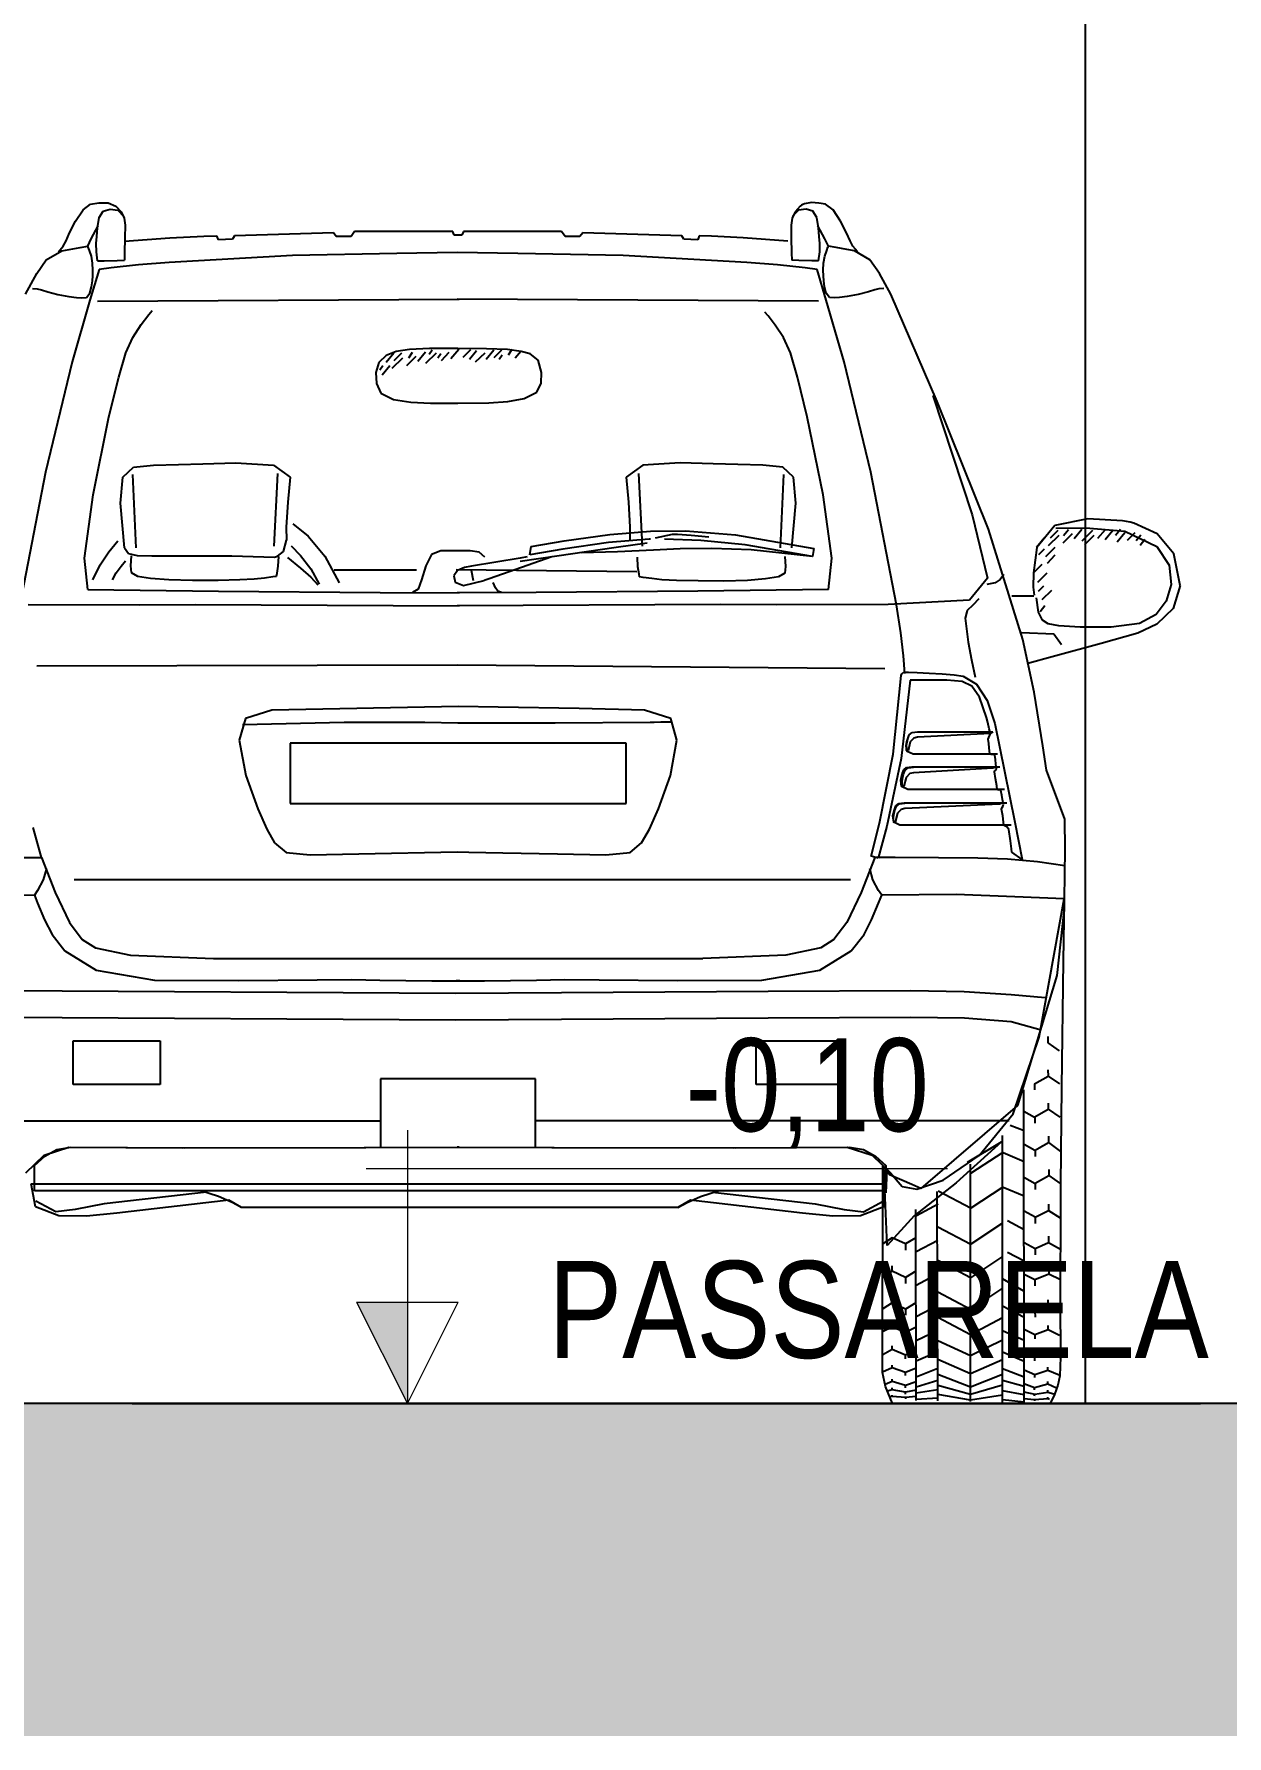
# Model space of a CAD drawing. Header units: millimetres. Extents: x -6300 to 1991, y -4770 to 4545.
# Drawn here: x 1425.564 to 1427.357, y 120.649 to 123.208 of the extents above; entities that cross this region are included whole.
import ezdxf
from ezdxf.enums import TextEntityAlignment as Align

# ---------------------------------------------------------------- set-up
doc = ezdxf.new("R2010")
doc.units = ezdxf.units.MM
doc.header["$LTSCALE"] = 20
doc.header["$MEASUREMENT"] = 0
doc.layers.get('0').update_dxf_attribs({"linetype": 'CONTINUOUS'})
for name, color, linetype in [('COBERTA', 6, 'CONTINUOUS'), ('COTA', 7, 'CONTINUOUS'), ('E-txt-g', 3, 'CONTINUOUS'), ('MOBIL', 7, 'CONTINUOUS')]:
    doc.layers.add(name, color=color, linetype=linetype)
doc.layers.add('E-Cta-W', color=7, linetype='CONTINUOUS', lineweight=20)
doc.layers.add('E-Txt-W', color=7, linetype='CONTINUOUS', lineweight=20)
doc.styles.add('F2', font='ARIALN.TTF')
doc.styles.add('REG60', font='romans.shx', dxfattribs={"width": 0.8, "height": 0.15})
doc.styles.add('REG80', font='romans.shx', dxfattribs={"width": 0.8, "height": 0.2})

# ---------------------------------------------------------------- blocks, each defined once
blk = doc.blocks.new('TXT-AMB75')
at = {"layer": 'E-txt-g', "style": 'REG80', "width": 0.8, "flags": 8}
blk.add_attdef('TXT', text='', height=0.2, dxfattribs=at).set_placement((0.0055, 0.2964), align=Align.CENTER)
at = {"layer": 'E-Txt-W', "style": 'REG60', "width": 0.8, "flags": 8}
blk.add_attdef('TXT', text='', height=0.15, dxfattribs=at).set_placement((0.0055, 0.0271), align=Align.CENTER)
blk = doc.blocks.new('Ind-Nivel-CT2')
at = {"color": 4}
for p, q in [((0, 0.5868), (0, 0)), ((-0.0885, 0.5046), (1.16, 0.5046)), ((-0.1089, 0.2177), (0, 0)), ((-0.1089, 0.2177), (0.1089, 0.2177)), ((0, 0), (0.1089, 0.2177))]:
    blk.add_line(p, q, dxfattribs=at)
blk.add_solid([(-0.1089, 0.2177), (0, 0.2177), (0, 0)], dxfattribs=at)
at = {"color": 4, "style": 'F2'}
blk.add_attdef('NIVEL1', (0.1617, 0.6014), '', height=0.2, dxfattribs=at)
blk = doc.blocks.new('Austin Mini arrière')
at = {"color": 8, "linetype": 'Continuous', "flags": 128}
for points in [[(0.1064, -28.8455), (0.1177, -28.8287)], [(0.1177, -28.8287), (0.1289, -28.8201)], [(0.1289, -28.8201), (0.1414, -28.8181)], [(0.1414, -28.8181), (0.1552, -28.8182)], [(0.1419, -28.8402), (0.1479, -28.8306)], [(0.1479, -28.8306), (0.1582, -28.8276)], [(0.1552, -28.8182), (0.1669, -28.8232)], [(0.1582, -28.8276), (0.1696, -28.829)], [(0.1669, -28.8232), (0.1747, -28.8318)], [(0.1696, -28.829), (0.1785, -28.838)], [(0.1747, -28.8318), (0.1792, -28.841)], [(1.1878, -28.8318), (1.1833, -28.841)], [(1.1928, -28.829), (1.184, -28.838)], [(1.1956, -28.8232), (1.1878, -28.8318)], [(1.2043, -28.8276), (1.1928, -28.829)], [(1.1975, -28.8218), (1.1956, -28.8232)], [(1.1995, -28.8206), (1.1975, -28.8218)], [(1.2017, -28.8196), (1.1995, -28.8206)], [(1.2124, -28.8177), (1.2017, -28.8196)], [(1.2146, -28.8306), (1.2043, -28.8276)], [(1.2237, -28.8184), (1.2124, -28.8177)], [(1.2206, -28.8402), (1.2146, -28.8306)], [(1.2336, -28.8201), (1.2237, -28.8184)], [(1.2448, -28.8287), (1.2336, -28.8201)], [(1.2561, -28.8455), (1.2448, -28.8287)], [(0.092, -28.8754), (0.0973, -28.8633)], [(0.0973, -28.8633), (0.1064, -28.8455)], [(0.1297, -28.8721), (0.1369, -28.8591)], [(0.1369, -28.8591), (0.1405, -28.8528)], [(0.1384, -28.8686), (0.1395, -28.8555)], [(0.1395, -28.8555), (0.1419, -28.8402)], [(0.1792, -28.841), (0.1806, -28.8517)], [(0.1806, -28.8517), (0.1804, -28.8705)], [(0.494, -28.8633), (0.3452, -28.8675)], [(0.4982, -28.8686), (0.494, -28.8633)], [(0.5256, -28.8612), (0.5204, -28.8686)], [(0.6733, -28.8612), (0.5256, -28.8612)], [(0.6754, -28.8665), (0.6733, -28.8612)], [(0.6892, -28.8612), (0.687, -28.8665)], [(0.8369, -28.8612), (0.6892, -28.8612)], [(0.8421, -28.8686), (0.8369, -28.8612)], [(0.8685, -28.8633), (0.8643, -28.8686)], [(1.0173, -28.8675), (0.8685, -28.8633)], [(1.1833, -28.841), (1.1819, -28.8517)], [(1.1819, -28.8517), (1.1821, -28.8705)], [(1.223, -28.8555), (1.2206, -28.8402)], [(1.2256, -28.8591), (1.222, -28.8528)], [(1.2241, -28.8686), (1.223, -28.8555)], [(1.2327, -28.8721), (1.2256, -28.8591)], [(1.2652, -28.8633), (1.2561, -28.8455)], [(1.2705, -28.8754), (1.2652, -28.8633)], [(0.0622, -28.9036), (0.0856, -28.8902)], [(0.0804, -28.8918), (0.0878, -28.8832)], [(0.0856, -28.8902), (0.0967, -28.8883)], [(0.0878, -28.8832), (0.092, -28.8754)], [(0.0967, -28.8883), (0.113, -28.8853)], [(0.113, -28.8853), (0.1247, -28.8834)], [(0.1247, -28.8834), (0.1297, -28.8721)], [(0.1254, -28.8848), (0.1247, -28.8834)], [(0.1272, -28.8896), (0.1254, -28.8848)], [(0.13, -28.8981), (0.1272, -28.8896)], [(0.1375, -28.8793), (0.1384, -28.8686)], [(0.1376, -28.892), (0.1375, -28.8793)], [(0.1797, -28.8758), (0.2481, -28.8707)], [(0.1804, -28.8705), (0.1798, -28.8934)], [(0.2481, -28.8707), (0.2989, -28.8682)], [(0.2989, -28.8682), (0.3188, -28.8675)], [(0.321, -28.8739), (0.3188, -28.8675)], [(0.3421, -28.8728), (0.321, -28.8739)], [(0.3452, -28.8675), (0.3421, -28.8728)], [(0.5204, -28.8686), (0.4982, -28.8686)], [(0.687, -28.8665), (0.6754, -28.8665)], [(0.8643, -28.8686), (0.8421, -28.8686)], [(1.0204, -28.8728), (1.0173, -28.8675)], [(1.0415, -28.8739), (1.0204, -28.8728)], [(1.0437, -28.8675), (1.0415, -28.8739)], [(1.062, -28.8681), (1.0437, -28.8675)], [(1.1099, -28.8705), (1.062, -28.8681)], [(1.1767, -28.8756), (1.1099, -28.8705)], [(1.1821, -28.8705), (1.1826, -28.8934)], [(1.225, -28.8793), (1.2241, -28.8686)], [(1.2249, -28.892), (1.225, -28.8793)], [(1.2325, -28.8981), (1.2353, -28.8896)], [(1.2378, -28.8834), (1.2327, -28.8721)], [(1.2353, -28.8896), (1.2371, -28.8848)], [(1.2371, -28.8848), (1.2378, -28.8834)], [(1.2495, -28.8853), (1.2378, -28.8834)], [(1.2658, -28.8883), (1.2495, -28.8853)], [(1.2769, -28.8902), (1.2658, -28.8883)], [(1.2747, -28.8832), (1.2705, -28.8754)], [(1.2821, -28.8918), (1.2747, -28.8832)], [(1.3003, -28.9036), (1.2769, -28.8902)], [(0.048, -28.9243), (0.0622, -28.9036)], [(0.1319, -28.9088), (0.13, -28.8981)], [(0.1323, -28.9191), (0.1319, -28.9088)], [(0.1395, -28.9055), (0.1376, -28.892)], [(0.1395, -28.9055), (0.1494, -28.9052)], [(0.1596, -28.9159), (0.1416, -28.9182)], [(0.1494, -28.9052), (0.1689, -28.9047)], [(0.201, -28.9113), (0.1596, -28.9159)], [(0.1689, -28.9047), (0.1796, -28.9045)], [(0.1798, -28.8934), (0.1796, -28.9045)], [(0.2471, -28.9076), (0.201, -28.9113)], [(0.4324, -28.8972), (0.2471, -28.9076)], [(0.5893, -28.8941), (0.4324, -28.8972)], [(0.6797, -28.8929), (0.5893, -28.8941)], [(0.7708, -28.8941), (0.6797, -28.8929)], [(0.9293, -28.8972), (0.7708, -28.8941)], [(1.1154, -28.9076), (0.9293, -28.8972)], [(1.1615, -28.9113), (1.1154, -28.9076)], [(1.2029, -28.9159), (1.1615, -28.9113)], [(1.1826, -28.8934), (1.1829, -28.9045)], [(1.1935, -28.9047), (1.1829, -28.9045)], [(1.2131, -28.9052), (1.1935, -28.9047)], [(1.2209, -28.9182), (1.2029, -28.9159)], [(1.223, -28.9055), (1.2131, -28.9052)], [(1.223, -28.9055), (1.2249, -28.892)], [(1.2302, -28.9191), (1.2306, -28.9088)], [(1.2306, -28.9088), (1.2325, -28.8981)], [(1.3145, -28.9243), (1.3003, -28.9036)], [(0.0308, -28.9556), (0.048, -28.9243)], [(0.1416, -28.9182), (0.1279, -28.9646)], [(0.1304, -28.9442), (0.1317, -28.9354)], [(0.1317, -28.9354), (0.1321, -28.9277)], [(0.1321, -28.9277), (0.1323, -28.9191)], [(1.2346, -28.9646), (1.2209, -28.9182)], [(1.2304, -28.9277), (1.2302, -28.9191)], [(1.2308, -28.9354), (1.2304, -28.9277)], [(1.2321, -28.9442), (1.2308, -28.9354)], [(1.3317, -28.9556), (1.3145, -28.9243)], [(0.0414, -28.9467), (0.0488, -28.9476)], [(0.0488, -28.9476), (0.055, -28.9489)], [(0.055, -28.9489), (0.0646, -28.9519)], [(0.0646, -28.9519), (0.0798, -28.956)], [(0.0798, -28.956), (0.0961, -28.9591)], [(0.0961, -28.9591), (0.1078, -28.9604)], [(0.1279, -28.9646), (0.1012, -29.0571)], [(0.1078, -28.9604), (0.1156, -28.9611)], [(0.1156, -28.9611), (0.1229, -28.9604)], [(0.1229, -28.9604), (0.1279, -28.954)], [(0.1279, -28.954), (0.1304, -28.9442)], [(0.1395, -28.9657), (0.6828, -28.9627)], [(1.223, -28.9657), (0.6797, -28.9627)], [(1.2346, -28.954), (1.2321, -28.9442)], [(1.2396, -28.9604), (1.2346, -28.954)], [(1.2613, -29.0571), (1.2346, -28.9646)], [(1.2469, -28.9611), (1.2396, -28.9604)], [(1.2547, -28.9604), (1.2469, -28.9611)], [(1.2663, -28.9591), (1.2547, -28.9604)], [(1.2827, -28.956), (1.2663, -28.9591)], [(1.2979, -28.9519), (1.2827, -28.956)], [(1.3075, -28.9489), (1.2979, -28.9519)], [(1.3137, -28.9476), (1.3075, -28.9489)], [(1.3211, -28.9467), (1.3137, -28.9476)], [(1.4014, -29.1167), (1.3317, -28.9556)], [(0.205, -29.0011), (0.2165, -28.9862)], [(0.2165, -28.9862), (0.2215, -28.9802)], [(1.1471, -28.9879), (1.1425, -28.9825)], [(1.1579, -29.0018), (1.1471, -28.9879)], [(0.1922, -29.0205), (0.205, -29.0011)], [(1.1703, -29.0205), (1.1579, -29.0018)], [(0.1711, -29.08), (0.1818, -29.0437)], [(0.1818, -29.0437), (0.1922, -29.0205)], [(0.5882, -29.0414), (0.5732, -29.0477)], [(0.5849, -29.0442), (0.5732, -29.0582)], [(0.5962, -29.0442), (0.5846, -29.0555)], [(0.6083, -29.0384), (0.5882, -29.0414)], [(0.612, -29.0432), (0.6065, -29.0514)], [(0.6384, -29.0373), (0.6083, -29.0384)], [(0.6323, -29.0425), (0.6206, -29.0565)], [(0.6484, -29.0442), (0.6325, -29.0599)], [(0.6425, -29.0394), (0.638, -29.0462)], [(0.681, -29.0371), (0.6384, -29.0373)], [(0.6671, -29.0432), (0.6559, -29.0558)], [(0.6822, -29.0388), (0.6705, -29.0528)], [(0.7241, -29.0375), (0.681, -29.0371)], [(0.6997, -29.039), (0.6882, -29.0504)], [(0.7087, -29.0408), (0.6986, -29.0536)], [(0.7213, -29.0439), (0.7071, -29.0579)], [(0.7351, -29.0398), (0.7234, -29.0538)], [(0.7553, -29.0388), (0.7241, -29.0375)], [(0.7464, -29.0397), (0.7349, -29.0511)], [(0.776, -29.0414), (0.7553, -29.0388)], [(0.7622, -29.0388), (0.7567, -29.047)], [(0.7755, -29.0418), (0.7672, -29.0517)], [(0.7895, -29.0453), (0.776, -29.0414)], [(1.1807, -29.0437), (1.1703, -29.0205)], [(1.1914, -29.08), (1.1807, -29.0437)], [(0.1012, -29.0571), (0.061, -29.2231)], [(0.562, -29.0582), (0.5576, -29.073)], [(0.5732, -29.0477), (0.562, -29.0582)], [(0.5679, -29.063), (0.5635, -29.0698)], [(0.5788, -29.0634), (0.5671, -29.0774)], [(0.5976, -29.0514), (0.5817, -29.0672)], [(0.6178, -29.049), (0.6036, -29.0631)], [(0.6554, -29.0449), (0.651, -29.0517)], [(0.7477, -29.047), (0.7432, -29.0537)], [(0.8015, -29.0546), (0.7895, -29.0453)], [(0.8066, -29.073), (0.8015, -29.0546)], [(1.3015, -29.2231), (1.2613, -29.0571)], [(0.1564, -29.1397), (0.1711, -29.08)], [(0.5576, -29.073), (0.5584, -29.0897)], [(0.5584, -29.0897), (0.5651, -29.1041)], [(0.7996, -29.103), (0.806, -29.0893)], [(0.806, -29.0893), (0.8066, -29.073)], [(1.2061, -29.1397), (1.1914, -29.08)], [(0.5651, -29.1041), (0.5842, -29.1137)], [(0.5842, -29.1137), (0.6104, -29.118)], [(0.6104, -29.118), (0.6397, -29.1194)], [(0.6397, -29.1194), (0.681, -29.1194)], [(0.681, -29.1194), (0.7275, -29.119)], [(0.7275, -29.119), (0.756, -29.1169)], [(0.756, -29.1169), (0.7807, -29.1122)], [(0.7807, -29.1122), (0.7996, -29.103)], [(1.395, -29.1076), (1.4538, -29.2873)], [(1.4786, -29.3087), (1.4014, -29.1167)], [(0.1327, -29.257), (0.1564, -29.1397)], [(1.2298, -29.257), (1.2061, -29.1397)], [(0.061, -29.2231), (0.0224, -29.4225)], [(0.1773, -29.2307), (0.1933, -29.2157)], [(0.1933, -29.2157), (0.2232, -29.2127)], [(0.2232, -29.2127), (0.2608, -29.2113)], [(0.2608, -29.2113), (0.2977, -29.2104)], [(0.2977, -29.2104), (0.3474, -29.2088)], [(0.3474, -29.2088), (0.4036, -29.2124)], [(0.4036, -29.2124), (0.4286, -29.2305)], [(0.9589, -29.2124), (0.9339, -29.2305)], [(1.0151, -29.2088), (0.9589, -29.2124)], [(1.0648, -29.2104), (1.0151, -29.2088)], [(1.1017, -29.2113), (1.0648, -29.2104)], [(1.1393, -29.2127), (1.1017, -29.2113)], [(1.1692, -29.2157), (1.1393, -29.2127)], [(1.1852, -29.2307), (1.1692, -29.2157)], [(1.3401, -29.4225), (1.3015, -29.2231)], [(0.1738, -29.2699), (0.1773, -29.2307)], [(0.1919, -29.2267), (0.197, -29.3366)], [(0.4099, -29.2252), (0.4043, -29.3344)], [(0.4286, -29.2305), (0.4251, -29.2684)], [(0.9339, -29.2305), (0.9374, -29.2684)], [(0.9526, -29.2252), (0.9581, -29.3344)], [(1.1706, -29.2267), (1.1655, -29.3366)], [(1.1887, -29.2699), (1.1852, -29.2307)], [(0.1196, -29.3524), (0.1327, -29.257)], [(0.1796, -29.337), (0.1738, -29.2699)], [(0.4251, -29.2684), (0.4229, -29.3057)], [(0.9374, -29.2684), (0.9396, -29.3057)], [(1.1829, -29.337), (1.1887, -29.2699)], [(1.2429, -29.3524), (1.2298, -29.257)], [(1.4538, -29.2873), (1.4769, -29.3822)], [(1.6278, -29.293), (1.578, -29.303)], [(1.6799, -29.2962), (1.6278, -29.293)], [(1.6857, -29.2971), (1.6799, -29.2962)], [(1.6913, -29.2982), (1.6857, -29.2971)], [(1.6969, -29.2995), (1.6913, -29.2982)], [(1.7322, -29.3156), (1.6969, -29.2995)], [(0.4186, -29.3423), (0.4233, -29.3254)], [(0.4229, -29.3057), (0.4233, -29.3254)], [(0.4331, -29.3005), (0.456, -29.3193)], [(0.456, -29.3193), (0.4809, -29.3494)], [(0.8406, -29.3264), (0.9092, -29.3167)], [(0.9685, -29.3238), (0.9073, -29.3289)], [(0.9092, -29.3167), (0.9704, -29.3116)], [(0.9396, -29.3057), (0.9392, -29.3254)], [(0.9692, -29.3238), (0.9685, -29.3238)], [(0.9699, -29.3238), (0.9692, -29.3238)], [(0.9706, -29.3237), (0.9699, -29.3238)], [(0.9704, -29.3116), (1.0232, -29.3113)], [(1.0028, -29.3167), (0.9774, -29.3222)], [(1.0461, -29.3257), (0.9916, -29.324)], [(1.011, -29.317), (1.0028, -29.3167)], [(1.0315, -29.3183), (1.011, -29.317)], [(1.0232, -29.3113), (1.0983, -29.3175)], [(1.0582, -29.3207), (1.0315, -29.3183)], [(1.1128, -29.3321), (1.0461, -29.3257)], [(1.0983, -29.3175), (1.216, -29.3376)], [(1.53, -29.4747), (1.4786, -29.3087)], [(1.5622, -29.3223), (1.5505, -29.3363)], [(1.578, -29.303), (1.5512, -29.3363)], [(1.5841, -29.3182), (1.5682, -29.3339)], [(1.5827, -29.3109), (1.5711, -29.3223)], [(1.5796, -29.3073), (1.6246, -29.3067)], [(1.6043, -29.3158), (1.5901, -29.3298)], [(1.5985, -29.31), (1.5912, -29.3189)], [(1.6189, -29.3092), (1.6072, -29.3233)], [(1.6349, -29.3109), (1.619, -29.3267)], [(1.637, -29.3183), (1.6228, -29.3323)], [(1.6246, -29.3067), (1.6832, -29.312)], [(1.6537, -29.31), (1.6424, -29.3226)], [(1.6653, -29.311), (1.6536, -29.325)], [(1.6768, -29.3094), (1.6695, -29.3183)], [(1.6836, -29.3142), (1.6719, -29.3282)], [(1.6832, -29.312), (1.7315, -29.3347)], [(1.6983, -29.3143), (1.6867, -29.3257)], [(1.7075, -29.3176), (1.7002, -29.3265)], [(1.7137, -29.3245), (1.7064, -29.3334)], [(1.757, -29.3458), (1.7322, -29.3156)], [(0.1432, -29.3622), (0.1565, -29.3426)], [(0.1565, -29.3426), (0.1697, -29.3265)], [(0.1796, -29.337), (0.1858, -29.3452)], [(0.1858, -29.3452), (0.199, -29.3482)], [(0.1901, -29.3487), (0.1891, -29.3638)], [(0.199, -29.3482), (0.2207, -29.3486)], [(0.2207, -29.3486), (0.341, -29.3486)], [(0.341, -29.3486), (0.4053, -29.3507)], [(0.4053, -29.3507), (0.41, -29.3493)], [(0.41, -29.3493), (0.4186, -29.3423)], [(0.4109, -29.3644), (0.4117, -29.3497)], [(0.4248, -29.3512), (0.4446, -29.3673)], [(0.4305, -29.3338), (0.4445, -29.3483)], [(0.4445, -29.3483), (0.4597, -29.3682)], [(0.4809, -29.3494), (0.5024, -29.3896)], [(0.6413, -29.3469), (0.6326, -29.3637)], [(0.6555, -29.3415), (0.6413, -29.3469)], [(0.6797, -29.3411), (0.6555, -29.3415)], [(0.6996, -29.3412), (0.6797, -29.3411)], [(0.7128, -29.3435), (0.6996, -29.3412)], [(0.7215, -29.351), (0.7128, -29.3435)], [(0.8224, -29.3502), (0.7582, -29.3729)], [(0.8297, -29.3493), (0.7747, -29.3573)], [(0.7851, -29.3506), (0.7747, -29.3522)], [(0.789, -29.3471), (0.7909, -29.3349)], [(0.8387, -29.3386), (0.789, -29.3471)], [(0.7909, -29.3349), (0.8406, -29.3264)], [(0.9189, -29.3365), (0.8297, -29.3493)], [(0.9073, -29.3289), (0.8387, -29.3386)], [(0.921, -29.3428), (0.8667, -29.3441)], [(0.9656, -29.3299), (0.9189, -29.3365)], [(0.9748, -29.3402), (0.921, -29.3428)], [(0.9516, -29.3656), (0.9508, -29.3509)], [(1.0149, -29.3384), (0.9748, -29.3402)], [(1.0625, -29.3376), (1.0149, -29.3384)], [(1.1218, -29.3399), (1.0625, -29.3376)], [(1.2141, -29.3497), (1.1128, -29.3321)], [(1.2141, -29.3497), (1.1218, -29.3399)], [(1.1724, -29.3499), (1.1734, -29.3651)], [(1.216, -29.3376), (1.2141, -29.3497)], [(1.5512, -29.3363), (1.546, -29.3745)], [(1.5622, -29.339), (1.5538, -29.3473)], [(1.5782, -29.3361), (1.564, -29.3502)], [(1.5782, -29.3477), (1.5669, -29.3603)], [(1.7315, -29.3347), (1.7498, -29.3631)], [(1.7664, -29.3933), (1.757, -29.3458)], [(0.1247, -29.3993), (0.1196, -29.3524)], [(0.132, -29.3847), (0.1432, -29.3622)], [(0.1616, -29.3847), (0.1675, -29.3745)], [(0.1675, -29.3745), (0.1746, -29.3646)], [(0.1746, -29.3646), (0.1813, -29.3565)], [(0.1891, -29.3638), (0.1901, -29.3739)], [(0.1901, -29.3739), (0.1996, -29.3792)], [(0.4085, -29.3792), (0.4093, -29.3751)], [(0.4093, -29.3751), (0.4109, -29.3644)], [(0.4446, -29.3673), (0.4597, -29.381)], [(0.4597, -29.3682), (0.4726, -29.3912)], [(0.495, -29.3697), (0.6189, -29.3697)], [(0.6326, -29.3637), (0.6265, -29.3851)], [(0.6802, -29.3709), (0.6749, -29.3787)], [(0.95, -29.3729), (0.6786, -29.3697)], [(0.6908, -29.3664), (0.6802, -29.3709)], [(0.7012, -29.3644), (0.6908, -29.3664)], [(0.7007, -29.3702), (0.704, -29.386)], [(0.7747, -29.3522), (0.7012, -29.3644)], [(0.7582, -29.3729), (0.7279, -29.3833)], [(0.9532, -29.3763), (0.9516, -29.3656)], [(0.954, -29.3805), (0.9532, -29.3763)], [(1.1724, -29.3751), (1.1629, -29.3805)], [(1.1734, -29.3651), (1.1724, -29.3751)], [(1.2378, -29.3993), (1.2429, -29.3524)], [(1.546, -29.3745), (1.5456, -29.3962)], [(1.5585, -29.362), (1.547, -29.3734)], [(1.5664, -29.3751), (1.5522, -29.3891)], [(1.7498, -29.3631), (1.7529, -29.392)], [(0.1247, -29.3993), (0.321, -29.4021)], [(0.1996, -29.3792), (0.2191, -29.3823)], [(0.2191, -29.3823), (0.2463, -29.3846)], [(0.2463, -29.3846), (0.2819, -29.3856)], [(0.2819, -29.3856), (0.3205, -29.3853)], [(0.3205, -29.3853), (0.353, -29.3845)], [(0.321, -29.4021), (0.5639, -29.4039)], [(0.353, -29.3845), (0.3748, -29.3835)], [(0.3748, -29.3835), (0.3901, -29.3819)], [(0.3901, -29.3819), (0.403, -29.3801)], [(0.403, -29.3801), (0.4085, -29.3792)], [(0.4597, -29.381), (0.4703, -29.3925)], [(0.6211, -29.399), (0.6128, -29.404)], [(0.6265, -29.3851), (0.6211, -29.399)], [(0.6749, -29.3787), (0.6767, -29.3885)], [(0.6767, -29.3885), (0.6892, -29.3936)], [(0.6892, -29.3936), (0.7203, -29.3857)], [(0.7279, -29.3833), (0.7203, -29.3857)], [(0.7373, -29.3971), (0.7341, -29.389)], [(0.7412, -29.4022), (0.7373, -29.3971)], [(0.7467, -29.404), (0.7412, -29.4022)], [(1.0415, -29.4021), (0.7986, -29.4039)], [(0.9594, -29.3813), (0.954, -29.3805)], [(0.9724, -29.3831), (0.9594, -29.3813)], [(0.9877, -29.3847), (0.9724, -29.3831)], [(1.0095, -29.3857), (0.9877, -29.3847)], [(1.042, -29.3865), (1.0095, -29.3857)], [(1.2378, -29.3993), (1.0415, -29.4021)], [(1.0806, -29.3868), (1.042, -29.3865)], [(1.1162, -29.3859), (1.0806, -29.3868)], [(1.1434, -29.3835), (1.1162, -29.3859)], [(1.1629, -29.3805), (1.1434, -29.3835)], [(1.4769, -29.3822), (1.4498, -29.4156)], [(1.4886, -29.3895), (1.4762, -29.3919)], [(1.4961, -29.3845), (1.4886, -29.3895)], [(1.5015, -29.3771), (1.4961, -29.3845)], [(1.5456, -29.3962), (1.5471, -29.4081)], [(1.5612, -29.3945), (1.5529, -29.4027)], [(1.5731, -29.4011), (1.5589, -29.4152)], [(1.7529, -29.392), (1.7453, -29.4172)], [(1.7664, -29.3933), (1.7561, -29.4279)], [(0.0348, -29.422), (0.202, -29.4227)], [(0.202, -29.4227), (0.2861, -29.422)], [(0.2861, -29.422), (0.6828, -29.4241)], [(0.5639, -29.4039), (0.6828, -29.4046)], [(0.7986, -29.4039), (0.6797, -29.4046)], [(1.0764, -29.422), (0.6797, -29.4241)], [(1.1605, -29.4227), (1.0764, -29.422)], [(1.3277, -29.422), (1.1605, -29.4227)], [(1.4498, -29.4156), (1.3277, -29.422)], [(1.3467, -29.4645), (1.3401, -29.4225)], [(1.4551, -29.4231), (1.4466, -29.4311)], [(1.4638, -29.4135), (1.4551, -29.4231)], [(1.5465, -29.4093), (1.5138, -29.4093)], [(1.5536, -29.4334), (1.5504, -29.412)], [(1.5633, -29.4242), (1.5561, -29.4331)], [(1.7453, -29.4172), (1.7307, -29.4369)], [(1.7561, -29.4279), (1.7317, -29.4516)], [(1.4466, -29.4311), (1.4434, -29.4428)], [(1.4434, -29.4428), (1.4477, -29.4787)], [(1.5599, -29.4455), (1.5536, -29.4334)], [(1.568, -29.451), (1.5599, -29.4455)], [(1.5844, -29.454), (1.568, -29.451)], [(1.7056, -29.4506), (1.663, -29.4562)], [(1.7317, -29.4516), (1.7031, -29.465)], [(1.7307, -29.4369), (1.7056, -29.4506)], [(1.3506, -29.4994), (1.3467, -29.4645)], [(1.4477, -29.4787), (1.4527, -29.505)], [(1.5765, -29.4668), (1.5279, -29.4647)], [(1.5469, -29.554), (1.53, -29.4747)], [(1.5883, -29.4825), (1.5765, -29.4668)], [(1.6163, -29.4561), (1.5844, -29.454)], [(1.663, -29.4562), (1.6163, -29.4561)], [(1.7031, -29.465), (1.648, -29.4807)], [(1.3526, -29.5257), (1.3506, -29.4994)], [(1.5743, -29.5008), (1.5375, -29.5108)], [(1.648, -29.4807), (1.5743, -29.5008)], [(0.048, -29.5144), (0.6797, -29.5127)], [(0.6797, -29.5127), (1.3229, -29.5185)], [(1.3351, -29.6472), (1.3473, -29.5289)], [(1.3473, -29.5289), (1.3482, -29.5262)], [(1.3482, -29.5262), (1.3502, -29.5243)], [(1.3502, -29.5243), (1.353, -29.5236)], [(1.353, -29.5236), (1.3581, -29.5238)], [(1.3581, -29.5238), (1.3712, -29.5243)], [(1.3712, -29.5243), (1.3892, -29.5252)], [(1.3892, -29.5252), (1.4088, -29.5264)], [(1.4088, -29.5264), (1.427, -29.528)], [(1.427, -29.528), (1.4405, -29.53)], [(1.4405, -29.53), (1.4607, -29.5419)], [(1.4527, -29.505), (1.4582, -29.5315)], [(1.3609, -29.536), (1.3473, -29.6536)], [(1.385, -29.536), (1.3609, -29.536)], [(1.4157, -29.536), (1.385, -29.536)], [(1.439, -29.5379), (1.4157, -29.536)], [(1.4532, -29.5448), (1.439, -29.5379)], [(1.4652, -29.5614), (1.4532, -29.5448)], [(1.4607, -29.5419), (1.4764, -29.5662)], [(1.5604, -29.6343), (1.5469, -29.554)], [(0.4011, -29.5807), (0.3617, -29.5933)], [(0.6818, -29.5755), (0.4011, -29.5807)], [(0.7414, -29.5764), (0.6818, -29.5755)], [(0.8631, -29.5784), (0.7414, -29.5764)], [(0.9614, -29.5807), (0.8631, -29.5784)], [(1.0008, -29.5933), (0.9614, -29.5807)], [(1.4755, -29.592), (1.4652, -29.5614)], [(1.4764, -29.5662), (1.4879, -29.6007)], [(0.3617, -29.5933), (0.3523, -29.6262)], [(0.357, -29.6025), (0.5101, -29.5991)], [(0.5101, -29.5991), (0.6314, -29.5991)], [(0.6314, -29.5991), (0.6807, -29.5997)], [(0.6807, -29.5997), (0.7219, -29.5999)], [(0.7219, -29.5999), (0.8273, -29.5999)], [(0.8273, -29.5999), (0.9698, -29.5987)], [(0.9698, -29.5987), (0.9761, -29.5987)], [(0.9761, -29.5987), (0.9859, -29.5986)], [(0.9859, -29.5986), (1.0009, -29.5983)], [(1.0102, -29.6262), (1.0008, -29.5933)], [(1.4773, -29.5993), (1.4755, -29.592)], [(1.4797, -29.6089), (1.4773, -29.5993)], [(1.4879, -29.6007), (1.5026, -29.6728)], [(0.3523, -29.6262), (0.3621, -29.6789)], [(0.9339, -29.6303), (0.4286, -29.6303)], [(0.4286, -29.6303), (0.4286, -29.7211)], [(0.9339, -29.7211), (0.9339, -29.6303)], [(1.0004, -29.6789), (1.0102, -29.6262)], [(1.3549, -29.6339), (1.3558, -29.6286)], [(1.355, -29.6333), (1.357, -29.624)], [(1.3558, -29.6286), (1.357, -29.624)], [(1.357, -29.624), (1.3594, -29.618)], [(1.3608, -29.6287), (1.3575, -29.6421)], [(1.3594, -29.618), (1.3637, -29.6145)], [(1.3665, -29.6229), (1.3608, -29.6287)], [(1.3637, -29.6145), (1.3718, -29.6134)], [(1.3718, -29.6216), (1.3665, -29.6229)], [(1.3718, -29.6134), (1.4849, -29.6134)], [(1.4815, -29.6161), (1.3718, -29.6216)], [(1.4781, -29.6243), (1.4789, -29.6219)], [(1.4788, -29.6309), (1.4781, -29.6243)], [(1.4797, -29.6375), (1.4788, -29.6309)], [(1.4789, -29.6219), (1.4807, -29.6186)], [(1.4815, -29.6161), (1.4797, -29.6089)], [(1.4807, -29.6186), (1.4815, -29.6161)], [(1.4849, -29.6134), (1.4815, -29.6161)], [(1.3145, -29.751), (1.3351, -29.6472)], [(1.3473, -29.6536), (1.3255, -29.7552)], [(1.355, -29.6392), (1.3549, -29.6339)], [(1.3562, -29.6428), (1.355, -29.6333)], [(1.3553, -29.6414), (1.355, -29.6392)], [(1.356, -29.6431), (1.3553, -29.6414)], [(1.3575, -29.6421), (1.356, -29.6431)], [(1.3654, -29.6472), (1.3562, -29.6428)], [(1.4918, -29.6472), (1.3654, -29.6472)], [(1.4806, -29.6464), (1.4797, -29.6375)], [(1.4826, -29.6474), (1.4806, -29.6464)], [(1.4859, -29.6474), (1.4826, -29.6474)], [(1.4878, -29.6484), (1.4859, -29.6474)], [(1.4888, -29.6551), (1.4878, -29.6484)], [(1.4896, -29.6622), (1.4888, -29.6551)], [(1.5659, -29.671), (1.5604, -29.6343)], [(0.3621, -29.6789), (0.3801, -29.7293)], [(0.9824, -29.7293), (1.0004, -29.6789)], [(1.3465, -29.6861), (1.3486, -29.6768)], [(1.3486, -29.6768), (1.351, -29.6707)], [(1.3488, -29.6872), (1.3497, -29.6818)], [(1.3497, -29.6818), (1.3509, -29.6773)], [(1.3509, -29.6773), (1.3533, -29.6713)], [(1.351, -29.6707), (1.3553, -29.6673)], [(1.3547, -29.682), (1.3513, -29.6954)], [(1.3533, -29.6713), (1.3576, -29.6678)], [(1.3603, -29.6762), (1.3547, -29.682)], [(1.3553, -29.6673), (1.3633, -29.6662)], [(1.3576, -29.6678), (1.3656, -29.6667)], [(1.3657, -29.6749), (1.3603, -29.6762)], [(1.3633, -29.6662), (1.4956, -29.6662)], [(1.3656, -29.6667), (1.491, -29.666)], [(1.4852, -29.6681), (1.3657, -29.6749)], [(1.491, -29.666), (1.4852, -29.6681)], [(1.4873, -29.6735), (1.488, -29.6719)], [(1.4891, -29.6836), (1.4873, -29.6735)], [(1.488, -29.6719), (1.4898, -29.6704)], [(1.4909, -29.6948), (1.4891, -29.6836)], [(1.4905, -29.6687), (1.4896, -29.6622)], [(1.4898, -29.6704), (1.4905, -29.6687)], [(1.5026, -29.6728), (1.5181, -29.7493)], [(1.5933, -29.7448), (1.5659, -29.671)], [(1.3478, -29.6956), (1.3465, -29.6861)], [(1.357, -29.7), (1.3478, -29.6956)], [(1.3489, -29.6925), (1.3488, -29.6872)], [(1.3492, -29.6947), (1.3489, -29.6925)], [(1.3498, -29.6964), (1.3492, -29.6947)], [(1.3513, -29.6954), (1.3498, -29.6964)], [(1.5023, -29.7), (1.357, -29.7)], [(1.4917, -29.7002), (1.4909, -29.6948)], [(1.4934, -29.701), (1.4917, -29.7002)], [(1.4956, -29.7007), (1.4934, -29.701)], [(1.497, -29.7016), (1.4956, -29.7007)], [(1.4984, -29.7086), (1.497, -29.7016)], [(1.4997, -29.7154), (1.4984, -29.7086)], [(0.3801, -29.7293), (0.3937, -29.7598)], [(0.4286, -29.7211), (0.9339, -29.7211)], [(0.9688, -29.7598), (0.9824, -29.7293)], [(1.3349, -29.7399), (1.337, -29.7306)], [(1.3367, -29.7358), (1.3379, -29.7313)], [(1.337, -29.7306), (1.3394, -29.7245)], [(1.3379, -29.7313), (1.3403, -29.7253)], [(1.3394, -29.7245), (1.3437, -29.7211)], [(1.3403, -29.7253), (1.3446, -29.7218)], [(1.3473, -29.7302), (1.3417, -29.736)], [(1.3437, -29.7211), (1.3517, -29.72)], [(1.3446, -29.7218), (1.3526, -29.7207)], [(1.3527, -29.7289), (1.3473, -29.7302)], [(1.3517, -29.72), (1.5062, -29.72)], [(1.3526, -29.7207), (1.5006, -29.7203)], [(1.4948, -29.7224), (1.3527, -29.7289)], [(1.5006, -29.7203), (1.4948, -29.7224)], [(1.4982, -29.7299), (1.4988, -29.7274)], [(1.4998, -29.7399), (1.4982, -29.7299)], [(1.4988, -29.7274), (1.5004, -29.7247)], [(1.501, -29.7221), (1.4997, -29.7154)], [(1.5004, -29.7247), (1.501, -29.7221)], [(0.0551, -29.8023), (0.0427, -29.7574)], [(0.3937, -29.7598), (0.4053, -29.7802)], [(0.9571, -29.7802), (0.9688, -29.7598)], [(1.3023, -29.8005), (1.3145, -29.751)], [(1.3255, -29.7552), (1.3128, -29.8033)], [(1.3362, -29.7494), (1.3349, -29.7399)], [(1.3358, -29.7411), (1.3367, -29.7358)], [(1.3359, -29.7464), (1.3358, -29.7411)], [(1.3362, -29.7486), (1.3359, -29.7464)], [(1.3369, -29.7504), (1.3362, -29.7486)], [(1.3454, -29.7538), (1.3362, -29.7494)], [(1.3383, -29.7494), (1.3369, -29.7504)], [(1.3417, -29.736), (1.3383, -29.7494)], [(1.5127, -29.7538), (1.3454, -29.7538)], [(1.5009, -29.7495), (1.4998, -29.7399)], [(1.5013, -29.7538), (1.5009, -29.7495)], [(1.503, -29.7547), (1.5013, -29.7538)], [(1.5065, -29.7567), (1.503, -29.7547)], [(1.5093, -29.7604), (1.5065, -29.7567)], [(1.5116, -29.7772), (1.5093, -29.7604)], [(1.5181, -29.7493), (1.5292, -29.8053)], [(1.5936, -29.7906), (1.5933, -29.7448)], [(0.4053, -29.7802), (0.4227, -29.7948)], [(0.9398, -29.7948), (0.9571, -29.7802)], [(1.5131, -29.7893), (1.5116, -29.7772)], [(0.0245, -29.8026), (0.0551, -29.8023)], [(0.0551, -29.8023), (0.0756, -29.8552)], [(0.4227, -29.7948), (0.459, -29.7985)], [(0.459, -29.7985), (0.532, -29.797)], [(0.532, -29.797), (0.6797, -29.7939)], [(0.6797, -29.7939), (0.6972, -29.7942)], [(0.6972, -29.7942), (0.7483, -29.7953)], [(0.7483, -29.7953), (0.8305, -29.797)], [(0.8305, -29.797), (0.9035, -29.7985)], [(0.9035, -29.7985), (0.9398, -29.7948)], [(1.3074, -29.8023), (1.2869, -29.8552)], [(1.3128, -29.8033), (1.3023, -29.8005)], [(1.338, -29.8026), (1.3074, -29.8023)], [(1.4031, -29.8031), (1.338, -29.8026)], [(1.4625, -29.8034), (1.4031, -29.8031)], [(1.5072, -29.805), (1.4625, -29.8034)], [(1.5522, -29.8091), (1.5072, -29.805)], [(1.5138, -29.7945), (1.5131, -29.7893)], [(1.5292, -29.8053), (1.5138, -29.7945)], [(1.5933, -29.815), (1.5522, -29.8091)], [(1.5924, -29.9027), (1.5936, -29.7906)], [(0.0578, -29.8361), (0.0492, -29.8522)], [(0.0625, -29.8192), (0.0578, -29.8361)], [(0.104, -29.8355), (1.271, -29.8355)], [(1.3047, -29.8361), (1.3, -29.8192)], [(1.3133, -29.8522), (1.3047, -29.8361)], [(-0.0238, -29.8577), (0.0445, -29.8593)], [(0.0492, -29.8522), (0.0445, -29.8593)], [(0.0445, -29.8593), (0.0493, -29.8711)], [(0.0756, -29.8552), (0.0971, -29.9003)], [(1.2869, -29.8552), (1.2654, -29.9003)], [(1.3132, -29.8711), (1.318, -29.8593)], [(1.318, -29.8593), (1.3133, -29.8522)], [(1.4301, -29.8581), (1.318, -29.8593)], [(1.5181, -29.8615), (1.4301, -29.8581)], [(1.5923, -29.8646), (1.5181, -29.8615)], [(0.0493, -29.8711), (0.0598, -29.896)], [(1.3026, -29.896), (1.3132, -29.8711)], [(1.5545, -30.0725), (1.5923, -29.8646)], [(1.5923, -29.8785), (1.5812, -29.98)], [(1.5923, -29.8646), (1.5908, -29.9583)], [(0.0598, -29.896), (0.0709, -29.9184)], [(0.0971, -29.9003), (0.1163, -29.9257)], [(1.2654, -29.9003), (1.2462, -29.9257)], [(1.2916, -29.9184), (1.3026, -29.896)], [(0.0709, -29.9184), (0.0902, -29.9427)], [(0.1163, -29.9257), (0.1362, -29.9383)], [(0.1362, -29.9383), (0.1888, -29.9494)], [(1.2263, -29.9383), (1.1737, -29.9494)], [(1.2462, -29.9257), (1.2263, -29.9383)], [(1.2723, -29.9427), (1.2916, -29.9184)], [(0.0902, -29.9427), (0.1374, -29.9717)], [(0.1888, -29.9494), (0.3136, -29.9542)], [(0.3136, -29.9542), (1.0489, -29.9542)], [(1.1737, -29.9494), (1.0489, -29.9542)], [(1.2251, -29.9717), (1.2723, -29.9427)], [(1.5908, -29.9583), (1.5881, -30.1475)], [(0.1374, -29.9717), (0.2249, -29.9869)], [(0.2249, -29.9869), (0.3515, -29.9876)], [(0.3515, -29.9876), (0.4694, -29.9866)], [(0.4694, -29.9866), (0.5214, -29.9859)], [(0.5214, -29.9859), (0.5635, -29.9867)], [(0.5635, -29.9867), (0.6418, -29.9879)], [(0.6418, -29.9879), (0.6839, -29.988)], [(0.6786, -29.988), (0.7207, -29.9879)], [(0.6839, -29.988), (0.6786, -29.988)], [(0.7207, -29.9879), (0.799, -29.9867)], [(0.799, -29.9867), (0.8411, -29.9859)], [(0.8411, -29.9859), (0.8931, -29.9866)], [(0.8931, -29.9866), (1.011, -29.9876)], [(1.011, -29.9876), (1.1376, -29.9869)], [(1.1376, -29.9869), (1.2251, -29.9717)], [(1.5812, -29.98), (1.5222, -30.1751)], [(0.0013, -30.0022), (0.6775, -30.0065)], [(0.6775, -30.0065), (0.8365, -30.0054)], [(0.8365, -30.0054), (1.1474, -30.0033)], [(1.1474, -30.0033), (1.3612, -30.0022)], [(1.3612, -30.0022), (1.4419, -30.004)], [(1.4419, -30.004), (1.5127, -30.0082)], [(1.5127, -30.0082), (1.5638, -30.0128)], [(0.0013, -30.0423), (0.6775, -30.0466)], [(0.6775, -30.0466), (0.8365, -30.0455)], [(0.8365, -30.0455), (1.1474, -30.0434)], [(1.1474, -30.0434), (1.3612, -30.0423)], [(1.3612, -30.0423), (1.4426, -30.0435)], [(1.4426, -30.0435), (1.5127, -30.0489)], [(1.5127, -30.0489), (1.5575, -30.0613)], [(0.1026, -30.1436), (0.1026, -30.0782)], [(0.1026, -30.0782), (0.2334, -30.0782)], [(0.2334, -30.0782), (0.2334, -30.1436)], [(1.1291, -30.1436), (1.1291, -30.0782)], [(1.1291, -30.0782), (1.2599, -30.0782)], [(1.2599, -30.0782), (1.2599, -30.1436)], [(1.5158, -30.1876), (1.5545, -30.0725)], [(1.5676, -30.0718), (1.5676, -30.0813)], [(1.5676, -30.0813), (1.5849, -30.0929)], [(0.2334, -30.1436), (0.1026, -30.1436)], [(0.7978, -30.1352), (0.5647, -30.1352)], [(0.5647, -30.1352), (0.5647, -30.2384)], [(0.7978, -30.2384), (0.7978, -30.1352)], [(1.2599, -30.1436), (1.1291, -30.1436)], [(1.5476, -30.1426), (1.568, -30.1312)], [(1.5476, -30.1426), (1.5477, -30.152)], [(1.5679, -30.1217), (1.568, -30.1312)], [(1.568, -30.1312), (1.5852, -30.1428)], [(1.5319, -30.6224), (1.5318, -30.1519)], [(1.5881, -30.1475), (1.5865, -30.2946)], [(1.5222, -30.1751), (1.3766, -30.3001)], [(1.4646, -30.2507), (1.5158, -30.1876)], [(1.5316, -30.1837), (1.5478, -30.1928)], [(1.548, -30.1925), (1.5684, -30.181)], [(1.548, -30.1925), (1.548, -30.2019)], [(1.5683, -30.1716), (1.5684, -30.181)], [(1.5684, -30.181), (1.5856, -30.1927)], [(-0.1472, -30.1985), (0.5647, -30.1985)], [(1.5097, -30.1985), (0.7978, -30.1985)], [(1.4994, -30.6217), (1.4993, -30.2202)], [(1.5321, -30.2134), (1.5112, -30.2052)], [(0.0589, -30.2501), (0.0962, -30.238)], [(0.06, -30.2516), (0.0783, -30.2414)], [(0.0783, -30.2414), (0.0994, -30.238)], [(0.0962, -30.238), (0.2671, -30.239)], [(0.0994, -30.238), (0.2701, -30.239)], [(0.2671, -30.239), (0.5401, -30.2385)], [(0.2701, -30.239), (0.5424, -30.2385)], [(0.5401, -30.2385), (0.6828, -30.238)], [(0.5424, -30.2385), (0.6828, -30.238)], [(0.6828, -30.238), (0.6797, -30.238)], [(0.6797, -30.238), (0.8224, -30.2385)], [(0.6828, -30.238), (0.8255, -30.2385)], [(0.8224, -30.2385), (1.0954, -30.239)], [(0.8255, -30.2385), (1.0986, -30.239)], [(1.0954, -30.239), (1.2663, -30.238)], [(1.0986, -30.239), (1.2694, -30.238)], [(1.2663, -30.238), (1.3035, -30.2501)], [(1.2694, -30.238), (1.2905, -30.2414)], [(1.2905, -30.2414), (1.3088, -30.2516)], [(1.4978, -30.2299), (1.4301, -30.2914)], [(1.4471, -30.2603), (1.4978, -30.2299)], [(1.4999, -30.2461), (1.4515, -30.2778)], [(1.5321, -30.2598), (1.5004, -30.2467)], [(1.532, -30.2336), (1.5482, -30.2427)], [(1.5484, -30.2423), (1.5687, -30.2309)], [(1.5484, -30.2423), (1.5484, -30.2518)], [(1.5559, -30.2381), (1.5687, -30.2309)], [(1.5687, -30.2215), (1.5687, -30.2309)], [(1.5687, -30.2309), (1.5867, -30.2445)], [(0.0315, -30.2766), (0.0589, -30.2501)], [(0.0445, -30.2655), (0.06, -30.2516)], [(0.0445, -30.3035), (0.0445, -30.2655)], [(1.3035, -30.2501), (1.331, -30.2766)], [(1.3088, -30.2516), (1.3243, -30.2655)], [(1.3194, -30.5769), (1.3196, -30.2667)], [(1.3262, -30.3856), (1.3211, -30.2655)], [(1.3243, -30.2655), (1.3243, -30.3035)], [(1.4101, -30.2876), (1.4646, -30.2507)], [(1.4516, -30.6205), (1.4515, -30.2636)], [(1.5691, -30.2713), (1.5691, -30.2808)], [(0.046, -30.3276), (0.0395, -30.2929)], [(0.0395, -30.2929), (1.3211, -30.2929)], [(1.3211, -30.2929), (1.3211, -30.3276)], [(1.3257, -30.2734), (1.3241, -30.3067)], [(1.3296, -30.2796), (1.3257, -30.2734)], [(1.3634, -30.294), (1.3296, -30.2796)], [(1.331, -30.2766), (1.3486, -30.2971)], [(1.3486, -30.2971), (1.3707, -30.301)], [(1.3766, -30.3001), (1.3634, -30.294)], [(1.4301, -30.2914), (1.3666, -30.341)], [(1.3707, -30.301), (1.4101, -30.2876)], [(1.4999, -30.298), (1.4521, -30.3297)], [(1.5324, -30.2835), (1.5486, -30.2925)], [(1.5487, -30.2922), (1.5691, -30.2808)], [(1.5487, -30.2922), (1.5488, -30.3016)], [(1.5691, -30.2808), (1.5864, -30.2924)], [(1.5865, -30.2946), (1.5861, -30.4979)], [(1.3243, -30.3035), (0.0445, -30.3035)], [(0.0767, -30.3354), (0.0468, -30.3192)], [(0.1493, -30.3233), (0.1057, -30.3316)], [(0.3033, -30.3058), (0.1493, -30.3233)], [(0.3365, -30.3178), (0.1684, -30.337)], [(0.3213, -30.3122), (0.2948, -30.3035)], [(0.3417, -30.3214), (0.3213, -30.3122)], [(0.3556, -30.3288), (0.3365, -30.3178)], [(0.3556, -30.3288), (0.3417, -30.3214)], [(1.0306, -30.3178), (1.0115, -30.3288)], [(1.0115, -30.3288), (1.0254, -30.3214)], [(1.0254, -30.3214), (1.0458, -30.3122)], [(1.1987, -30.337), (1.0306, -30.3178)], [(1.0458, -30.3122), (1.0724, -30.3035)], [(1.0638, -30.3058), (1.2178, -30.3233)], [(1.2178, -30.3233), (1.2614, -30.3316)], [(1.2904, -30.3354), (1.3203, -30.3192)], [(1.4023, -30.6194), (1.4014, -30.3045)], [(1.4522, -30.33), (1.4029, -30.3039)], [(1.5321, -30.3118), (1.5004, -30.2986)], [(1.5687, -30.3238), (1.5687, -30.3332)], [(0.0811, -30.3411), (0.046, -30.3276)], [(0.1057, -30.3316), (0.0767, -30.3354)], [(0.1225, -30.3416), (0.0811, -30.3411)], [(0.1684, -30.337), (0.1225, -30.3416)], [(1.0115, -30.3288), (0.3556, -30.3288)], [(1.2446, -30.3416), (1.1987, -30.337)], [(1.286, -30.3411), (1.2446, -30.3416)], [(1.2614, -30.3316), (1.2904, -30.3354)], [(1.3211, -30.3276), (1.286, -30.3411)], [(1.3666, -30.341), (1.3262, -30.3856)], [(1.3697, -30.6187), (1.3695, -30.3316)], [(1.4029, -30.3239), (1.3703, -30.3412)], [(1.5319, -30.3621), (1.5071, -30.3489)], [(1.5322, -30.3338), (1.5484, -30.3428)], [(1.5484, -30.3433), (1.5687, -30.3332)], [(1.5484, -30.3433), (1.5484, -30.3528)], [(1.5687, -30.3332), (1.5863, -30.3442)], [(1.3338, -30.3742), (1.3199, -30.3831)], [(1.3538, -30.3835), (1.3338, -30.3742)], [(1.3695, -30.3743), (1.3538, -30.3835)], [(1.4517, -30.3843), (1.4024, -30.3582)], [(1.4995, -30.3523), (1.4517, -30.384)], [(1.5687, -30.3717), (1.5688, -30.3811)], [(1.3538, -30.3835), (1.3537, -30.3929)], [(1.4024, -30.3781), (1.3698, -30.3955)], [(1.5319, -30.4095), (1.5071, -30.3964)], [(1.5322, -30.3813), (1.5484, -30.3903)], [(1.5484, -30.3903), (1.5688, -30.3811)], [(1.5484, -30.3903), (1.5485, -30.3998)], [(1.5688, -30.3811), (1.5868, -30.3912)], [(1.3337, -30.4245), (1.3197, -30.4334)], [(1.3337, -30.4245), (1.3338, -30.4165)], [(1.3536, -30.4338), (1.3337, -30.4245)], [(1.3694, -30.4246), (1.3536, -30.4338)], [(1.4516, -30.4346), (1.4023, -30.4085)], [(1.4993, -30.4026), (1.4515, -30.4343)], [(1.5691, -30.4188), (1.5692, -30.4283)], [(1.3536, -30.4338), (1.3535, -30.4432)], [(1.4023, -30.4285), (1.3697, -30.4458)], [(1.4993, -30.45), (1.4515, -30.4818)], [(1.5318, -30.4547), (1.4993, -30.4359)], [(1.5312, -30.4284), (1.5481, -30.4371)], [(1.5481, -30.4371), (1.5692, -30.4283)], [(1.5481, -30.4371), (1.5482, -30.4466)], [(1.5692, -30.4283), (1.5865, -30.4371)], [(1.3337, -30.472), (1.3197, -30.4808)], [(1.3337, -30.472), (1.3338, -30.464)], [(1.3536, -30.4813), (1.3337, -30.472)], [(1.3694, -30.4721), (1.3536, -30.4813)], [(1.4023, -30.4759), (1.3697, -30.4933)], [(1.4516, -30.482), (1.4023, -30.456)], [(1.5319, -30.4941), (1.4993, -30.4769)], [(1.5326, -30.4749), (1.5483, -30.4843)], [(1.5483, -30.4843), (1.5683, -30.4753)], [(1.5683, -30.4753), (1.5682, -30.4674)], [(1.5683, -30.4753), (1.5851, -30.484)], [(1.3536, -30.4813), (1.3535, -30.4907)], [(1.4516, -30.5201), (1.4023, -30.494)], [(1.4993, -30.4946), (1.4516, -30.5201)], [(1.5483, -30.4843), (1.5484, -30.4937)], [(1.5861, -30.4979), (1.5865, -30.5258)], [(1.3337, -30.5085), (1.3193, -30.5154)], [(1.3337, -30.5085), (1.3337, -30.5029)], [(1.3536, -30.5168), (1.3337, -30.5085)], [(1.3536, -30.5168), (1.3535, -30.523)], [(1.3697, -30.5088), (1.3536, -30.5168)], [(1.4023, -30.5135), (1.3697, -30.5294)], [(1.4993, -30.5283), (1.4516, -30.5516)], [(1.5319, -30.5288), (1.4993, -30.5139)], [(1.5321, -30.5116), (1.5482, -30.5198)], [(1.5482, -30.5198), (1.5681, -30.5119)], [(1.5482, -30.5198), (1.5482, -30.526)], [(1.5681, -30.5119), (1.5682, -30.5063)], [(1.5681, -30.5119), (1.5854, -30.5204)], [(1.5865, -30.5258), (1.5867, -30.5538)], [(1.3337, -30.5423), (1.3198, -30.55)], [(1.3337, -30.5423), (1.3337, -30.5367)], [(1.3536, -30.5505), (1.3337, -30.5423)], [(1.3697, -30.5427), (1.3536, -30.5505)], [(1.3536, -30.5561), (1.3536, -30.5505)], [(1.4023, -30.5455), (1.3697, -30.5597)], [(1.4516, -30.5516), (1.4023, -30.5291)], [(1.5319, -30.5603), (1.4993, -30.5463)], [(1.532, -30.5455), (1.548, -30.5535)], [(1.548, -30.5535), (1.568, -30.5457)], [(1.548, -30.5591), (1.548, -30.5535)], [(1.568, -30.5457), (1.568, -30.5401)], [(1.568, -30.5457), (1.5858, -30.5535)], [(1.5867, -30.5538), (1.5855, -30.5816)], [(1.3337, -30.5698), (1.3194, -30.5765)], [(1.3237, -30.5978), (1.3194, -30.5769)], [(1.3337, -30.5698), (1.3337, -30.5655)], [(1.3536, -30.577), (1.3337, -30.5698)], [(1.3696, -30.5701), (1.3536, -30.577)], [(1.3537, -30.5813), (1.3536, -30.577)], [(1.4023, -30.5709), (1.3697, -30.584)], [(1.4516, -30.5786), (1.4023, -30.5574)], [(1.4993, -30.5579), (1.4516, -30.5786)], [(1.4993, -30.5796), (1.4516, -30.5988)], [(1.5319, -30.5839), (1.4993, -30.5714)], [(1.532, -30.5728), (1.5479, -30.58)], [(1.5479, -30.58), (1.5678, -30.5732)], [(1.5678, -30.5732), (1.5679, -30.5689)], [(1.5678, -30.5732), (1.5848, -30.5802)], [(1.3338, -30.5904), (1.3232, -30.5949)], [(1.3343, -30.6232), (1.3237, -30.5978)], [(1.3339, -30.6028), (1.3269, -30.6048)], [(1.3338, -30.5904), (1.3338, -30.5869)], [(1.3536, -30.5964), (1.3338, -30.5904)], [(1.3339, -30.6028), (1.3339, -30.5998)], [(1.3536, -30.6061), (1.3339, -30.6028)], [(1.3697, -30.5906), (1.3536, -30.5964)], [(1.3537, -30.5999), (1.3536, -30.5964)], [(1.3696, -30.6031), (1.3536, -30.6061)], [(1.4023, -30.5889), (1.3697, -30.5986)], [(1.4023, -30.6028), (1.3697, -30.6079)], [(1.4516, -30.5988), (1.4023, -30.5799)], [(1.4516, -30.6099), (1.4023, -30.5961)], [(1.4993, -30.5956), (1.4516, -30.6099)], [(1.5319, -30.5979), (1.4993, -30.5889)], [(1.5319, -30.6101), (1.4993, -30.6044)], [(1.5317, -30.5933), (1.5478, -30.5994)], [(1.5478, -30.5994), (1.5677, -30.5937)], [(1.5478, -30.6029), (1.5478, -30.5994)], [(1.5479, -30.5843), (1.5479, -30.58)], [(1.5675, -30.6061), (1.5676, -30.6031)], [(1.5677, -30.5937), (1.5677, -30.5902)], [(1.5677, -30.5937), (1.5807, -30.5996)], [(1.5828, -30.596), (1.5778, -30.6099)], [(1.5855, -30.5816), (1.5828, -30.596)], [(1.3337, -30.6127), (1.331, -30.6135)], [(1.3337, -30.6127), (1.3336, -30.6108)], [(1.3537, -30.6143), (1.3337, -30.6127)], [(1.5711, -30.6232), (1.3343, -30.6232)], [(1.3536, -30.6091), (1.3536, -30.6061)], [(1.3696, -30.6129), (1.3537, -30.6143)], [(1.3537, -30.6143), (1.3537, -30.6162)], [(1.4023, -30.6154), (1.3697, -30.6175)], [(1.4516, -30.6182), (1.4023, -30.6097)], [(1.4994, -30.6107), (1.4516, -30.6182)], [(1.4994, -30.6173), (1.5319, -30.621)], [(1.5318, -30.6058), (1.5479, -30.6091)], [(1.5318, -30.6157), (1.5476, -30.6173)], [(1.5476, -30.6173), (1.5677, -30.6161)], [(1.5476, -30.6173), (1.5477, -30.6192)], [(1.5478, -30.6121), (1.5479, -30.6091)], [(1.5479, -30.6091), (1.5675, -30.6061)], [(1.5675, -30.6061), (1.5768, -30.609)], [(1.5677, -30.6161), (1.5677, -30.6141)], [(1.5677, -30.6161), (1.5704, -30.6168)], [(1.5778, -30.6099), (1.571, -30.6233)]]:
    blk.add_lwpolyline(points, dxfattribs=at)

msp = doc.modelspace()

# ---------------------------------------------------------------- hatches: boundary and pattern name
at = {"layer": 'COTA', "linetype": 'Continuous'}
h = msp.add_hatch(dxfattribs=at)
h.set_pattern_fill('ANSI38', color=8, scale=0.4, style=0)
h.set_pattern_definition([(45, (21.073543, 46.465174), (-0.035355339, 0.035355339), []), (135, (21.073543, 46.465174), (-0.1060660172, 0.035355339), [0.125, -0.075])])
h.paths.add_polyline_path([(1442.0026, 121.1486), (1418.7895, 121.1486), (1418.7814, 120.6486), (1442.0026, 120.6486)])

# ---------------------------------------------------------------- linework, layer by layer
at = {"layer": 'COBERTA', "color": 6}
msp.add_line((1427.1436, 126.5486, -0.017), (1427.1436, 121.1486, -0.017), dxfattribs=at)
at = {"layer": 'COTA', "color": 1, "linetype": 'Continuous'}
for p in [(1442.0026, 121.1486, -0.017), (1428.4436, 121.1486, -0.017)]:
    msp.add_line(p, (1418.7895, 121.1486, -0.017), dxfattribs=at)
at = {"layer": 'MOBIL', "color": 8, "linetype": 'Continuous'}
msp.add_line((1425.711, 121.1486, -0.017), (1427.3169, 121.1486, -0.017), dxfattribs=at)

# ---------------------------------------------------------------- block references
msp.add_blockref('Austin Mini arrière', (1425.5198, 151.7719, -1.8466))
at = {"color": 8, "linetype": 'Continuous'}
ref = msp.add_blockref('TXT-AMB75', (1426.8289, 121.0009, -0.017), dxfattribs=dict(at, xscale=0.7290000000000001, yscale=0.7290000000000001, zscale=0.7290000000000001))
ref.add_attrib('TXT', 'PASSARELA', dxfattribs={"layer": 'E-txt-g', "color": 2, "height": 0.1458, "style": 'F2'}).set_placement((1426.8329, 121.217, -0.017), align=Align.CENTER)
at = {"layer": 'E-Cta-W', "color": 8, "linetype": 'Continuous'}
ref = msp.add_blockref('Ind-Nivel-CT2', (1426.1248, 121.1486, -0.017), dxfattribs=dict(at, xscale=0.7, yscale=0.7, zscale=0.7))
ref.add_attrib('NIVEL1', '    -0,10', (1426.3647, 121.5578, -0.017), dxfattribs={"layer": '0', "height": 0.14, "style": 'F2'})

doc.saveas('drawing.dxf')
